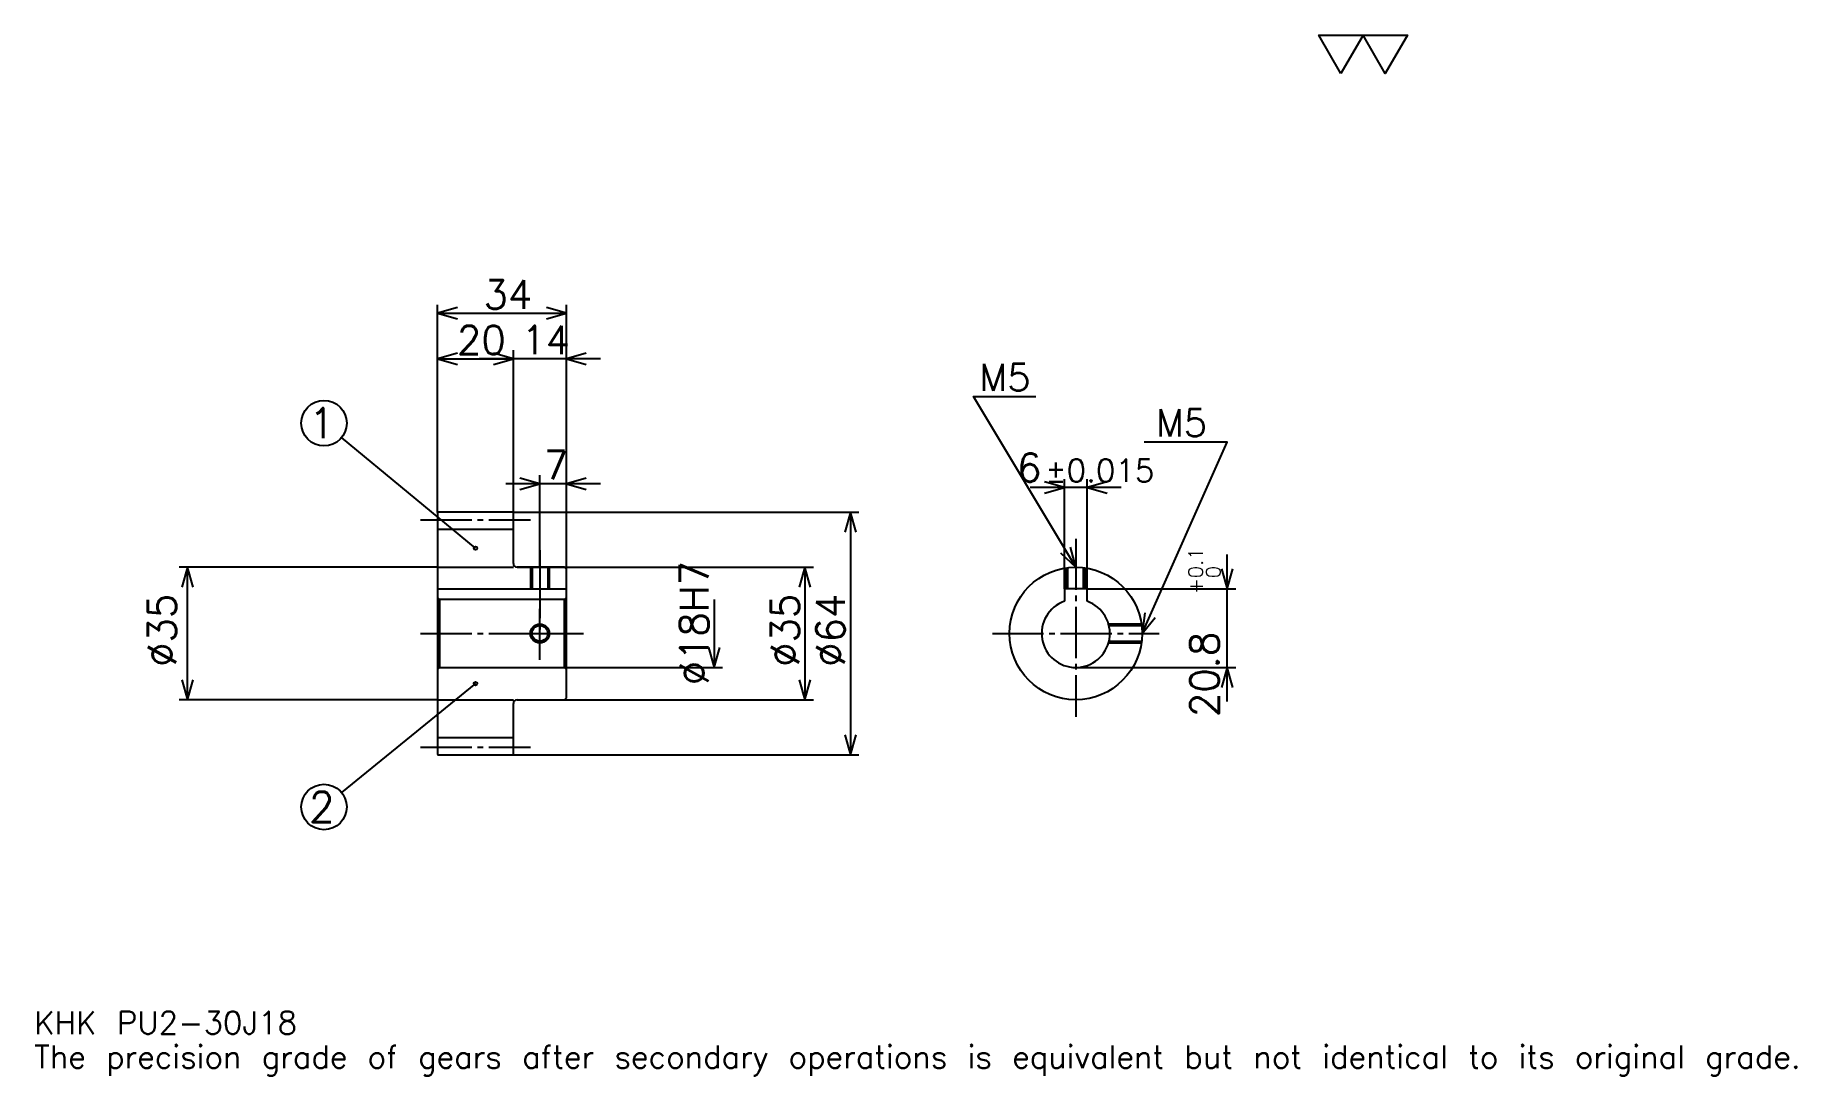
# Model space of a CAD drawing. Extents: x 15 to 480, y 6 to 280.
import ezdxf

# ---------------------------------------------------------------- set-up
doc = ezdxf.new("R2010")
doc.units = 0
doc.linetypes.add('DASHDOT', pattern=[18, 13.5, -1.5, 1.5, -1.5])
doc.layers.get('0').update_dxf_attribs({"linetype": 'CONTINUOUS'})
doc.layers.add('DASHDOT', color=6, linetype='DASHDOT')
doc.styles.add('KANJI', font='TXT', dxfattribs={"bigfont": 'BIGFONT'})

msp = doc.modelspace()

# ---------------------------------------------------------------- linework, layer by layer
at = {"color": 5}
for p, q in [((121.5, 154.25), (121.5, 209)), ((121.5, 206.75), (155.5, 206.75)), ((155.5, 154.25), (155.5, 209)), ((141.5, 154.25), (141.5, 197)), ((121.5, 194.75), (141.5, 194.75)), ((164.5, 194.75), (132.5, 194.75)), ((131.5, 144.75), (96.128235, 173.931702)), ((148.5, 154.25), (148.5, 164)), ((287, 134.050003), (287, 163)), ((293, 134.050003), (293, 163)), ((164.5, 161.75), (139.5, 161.75)), ((302, 160.75), (278, 160.75)), ((121.5, 154.149994), (121.5, 154.25)), ((141.399994, 154.25), (155.5, 154.25)), ((141.5, 154.149994), (141.5, 154.25)), ((148.5, 139.75), (148.5, 154.25)), ((148.5, 139.75), (148.5, 154.25)), ((155.5, 154.25), (232.75, 154.25)), ((155.5, 139.25), (155.5, 154.25)), ((230.5, 154.25), (230.5, 90.25)), ((121.5, 139.75), (53.25, 139.75)), ((55.5, 104.75), (55.5, 139.75)), ((142.5, 139.75), (155.5, 139.75)), ((155.5, 139.75), (220.75, 139.75)), ((218.5, 139.75), (218.5, 104.75)), ((330, 104.25), (330, 143.050003)), ((194.5, 131.25), (194.5, 113.25)), ((293, 134.050003), (332.25, 134.050003)), ((155.5, 113.25), (196.75, 113.25)), ((290, 113.25), (332.25, 113.25)), ((131.5, 109), (96.153839, 80.237061)), ((121.5, 104.75), (53.25, 104.75)), ((142.5, 104.75), (155.5, 104.75)), ((155.5, 104.75), (220.75, 104.75)), ((141.399994, 90.25), (155.5, 90.25)), ((155.5, 90.25), (232.75, 90.25))]:
    msp.add_line(p, q, dxfattribs=at)
at = {"color": 4}
for p, q in [((121.5, 149.75), (141.5, 149.75)), ((121.5, 139.75), (141.5, 139.75)), ((121.5, 134.050003), (155.5, 134.050003)), ((122, 131.25), (122, 113.25)), ((155, 131.25), (155.5, 131.75)), ((155, 113.25), (155.5, 112.75)), ((121.5, 104.75), (141.5, 104.75)), ((121.5, 94.75), (141.5, 94.75))]:
    msp.add_line(p, q, dxfattribs=at)
at = {"color": 7}
msp.add_lwpolyline([(360, 270), (354.149994, 280.140015), (377.549988, 280.140015), (371.700012, 270), (365.850006, 280.140015), (360, 270)], dxfattribs=at)
at = {"color": 5}
for points in [[(126.75, 208.25), (121.5, 206.75), (126.75, 205.25)], [(150.25, 205.25), (155.5, 206.75), (150.25, 208.25)], [(126.75, 196.25), (121.5, 194.75), (126.75, 193.25)], [(136.25, 193.25), (141.5, 194.75), (136.25, 196.25)], [(136.25, 193.25), (141.5, 194.75), (136.25, 196.25)], [(160.75, 196.25), (155.5, 194.75), (160.75, 193.25)], [(290, 139.75), (263, 184.75), (279.5, 184.75)], [(307.5, 122.25), (330, 172.75), (308.100006, 172.75)], [(143.25, 160.25), (148.5, 161.75), (143.25, 163.25)], [(160.75, 163.25), (155.5, 161.75), (160.75, 160.25)], [(281.75, 159.25), (287, 160.75), (281.75, 162.25)], [(298.25, 162.25), (293, 160.75), (298.25, 159.25)], [(232, 149), (230.5, 154.25), (229, 149)], [(286.012665, 143.480103), (290, 139.75), (288.585144, 145.02359)], [(57, 134.5), (55.5, 139.75), (54, 134.5)], [(220, 134.5), (218.5, 139.75), (217, 134.5)], [(328.5, 139.300003), (330, 134.050003), (331.5, 139.300003)], [(308.266479, 127.656013), (307.5, 122.25), (311.006775, 126.435081)], [(193, 118.5), (194.5, 113.25), (196, 118.5)], [(331.5, 108), (330, 113.25), (328.5, 108)], [(54, 110), (55.5, 104.75), (57, 110)], [(217, 110), (218.5, 104.75), (220, 110)], [(229, 95.5), (230.5, 90.25), (232, 95.5)]]:
    msp.add_lwpolyline(points, dxfattribs=at)
at = {"color": 4}
for points in [[(141.5, 140.75), (141.5, 154.149994), (141.399994, 154.25), (121.599998, 154.25), (121.5, 154.149994), (121.5, 112.75)], [(142.5, 104.75), (155, 104.75), (155.5, 105.25), (155.5, 139.25), (155, 139.75), (142.5, 139.75)], [(146, 139.75), (146, 134.050003)], [(146.434998, 139.75), (146.434998, 134.050003)], [(150.565002, 139.75), (150.565002, 134.050003)], [(151, 139.75), (151, 134.050003)], [(287.5, 134.050003), (287.5, 139.570511)], [(287.934998, 134.050003), (287.934998, 139.627731)], [(292.065002, 134.050003), (292.065002, 139.627731)], [(292.5, 134.050003), (292.5, 139.570511)], [(121.5, 112.75), (122, 113.25), (155, 113.25), (155, 131.25), (122, 131.25), (121.5, 131.75)], [(293, 130.735275), (293, 134.050003), (287, 134.050003), (287, 130.735275)], [(298.645813, 124.75), (307.320496, 124.75)], [(298.759888, 124.315002), (307.377747, 124.315002)], [(298.645813, 119.75), (307.320496, 119.75)], [(298.759888, 120.184998), (307.377747, 120.184998)], [(121.5, 112.75), (121.5, 90.349998), (121.599998, 90.25), (141.399994, 90.25), (141.5, 90.349998), (141.5, 103.75)]]:
    msp.add_lwpolyline(points, dxfattribs=at)
at = {"color": 5}
for centre, radius in [((91.5, 177.75), 6), ((131.5, 144.75), 0.45), ((131.5, 109), 0.45), ((91.5, 76.449997), 6)]:
    msp.add_circle(centre, radius, dxfattribs=at)
at = {"color": 4}
for centre, radius in [((290, 122.25), 17.5), ((148.5, 122.25), 2.065)]:
    msp.add_circle(centre, radius, dxfattribs=at)
at = {"color": 7}
msp.add_circle((148.5, 122.25), 2.5, dxfattribs=at)
at = {"color": 4}
for centre, radius, start, end in [((142.5, 140.75), 1, 180, 270), ((290, 122.25), 9, 109.47122094, 70.52877906), ((142.5, 103.75), 1, 90, 180)]:
    msp.add_arc(centre, radius, start, end, dxfattribs=at)
at = {"layer": 'DASHDOT', "color": 7}
for p, q in [((117, 152.25), (146, 152.25)), ((290, 147.25), (290, 100.25)), ((148.5, 139.75), (148.5, 122.25)), ((117, 122.25), (160, 122.25)), ((268, 122.25), (312, 122.25)), ((117, 92.25), (146, 92.25))]:
    msp.add_line(p, q, dxfattribs=at)
for points in [[(148.5, 144.25), (148.5, 129.550003)], [(148.5, 115.25), (148.5, 129.25)], [(141.5, 122.25), (155.5, 122.25)]]:
    msp.add_lwpolyline(points, dxfattribs=at)

# ---------------------------------------------------------------- texts
at = {"color": 7, "style": 'KANJI'}
for s, height, p in [('34', 7.5, (133.625, 207.949997)), ('20', 7.5, (126.625, 195.949997)), ('14', 7.5, (143.625, 195.949997)), ('M5', 7.2, (264.5, 186.25)), ('1', 8, (87.5, 173.75)), ('M5', 7.2, (311.100006, 174.25)), ('7', 7.5, (149.5625, 162.949997)), ('6', 7.5, (274.518494, 162.25)), ('%%p0.015', 6, (281.942596, 162.25)), ('2', 8, (87.5, 72.449997)), ('KHK PU2-30J18', 6, (15, 16.5)), ('The precision grade of gears after secondary operations is equivalent but not identical to its original grade.', 6, (15, 7.5))]:
    msp.add_text(s, height=height, dxfattribs=at).set_placement(p)
for s, height, p in [('%%c18H7', 7.5, (193, 108.5625)), ('0.1', 3.75, (323.549988, 136.847778)), ('0', 3.75, (328.200012, 136.847778)), ('+', 3.75, (323.549988, 132.647781)), ('%%c35', 7.5, (52.5, 113.4375)), ('%%c35', 7.5, (217, 113.4375)), ('%%c64', 7.5, (229, 113.4375)), ('20.8', 7.5, (327.75, 100.184814))]:
    msp.add_text(s, height=height, rotation=90, dxfattribs=at).set_placement(p)

doc.saveas('drawing.dxf')
